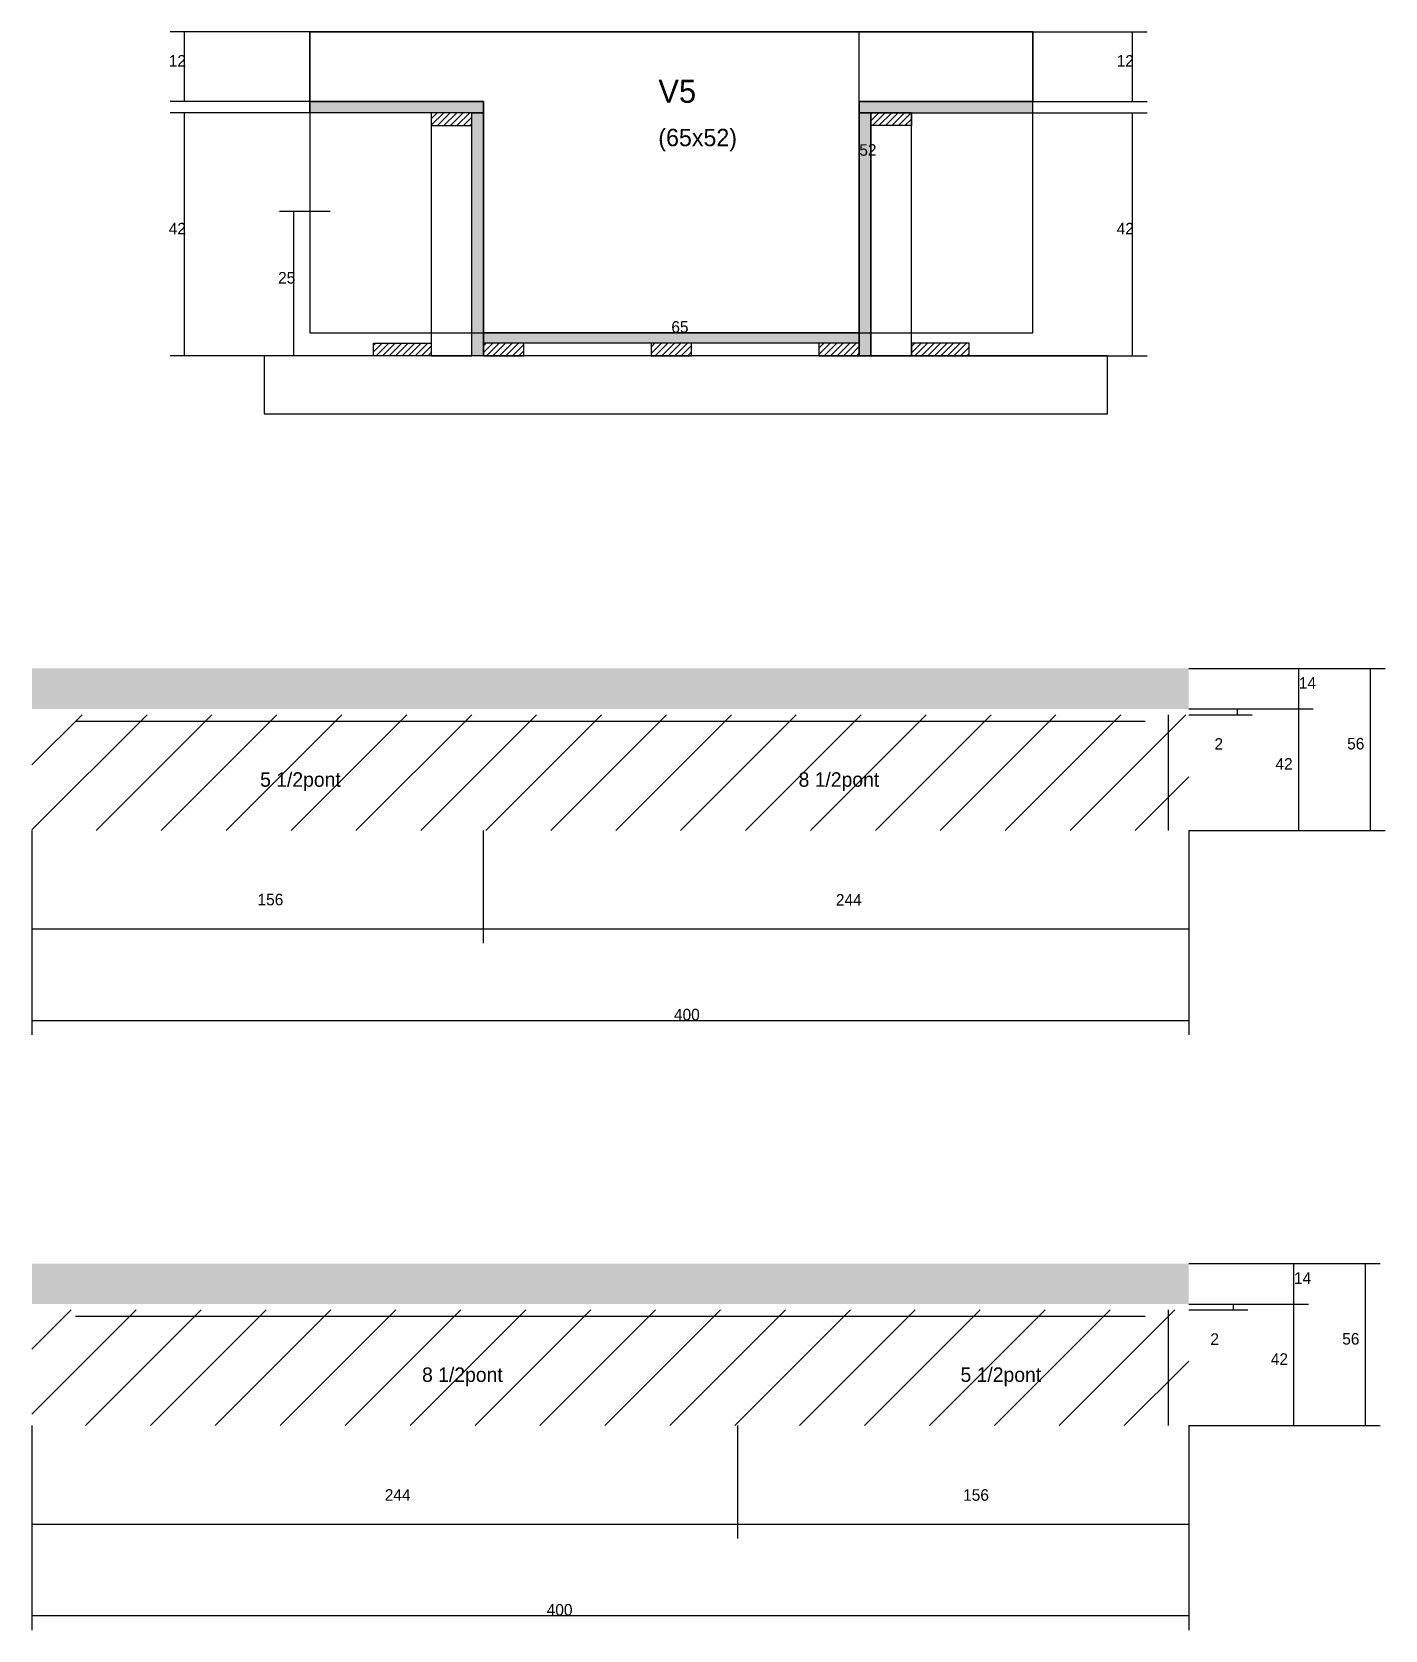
# Model space of a CAD drawing. Header units: metres. Extents: x 129457 to 129925, y 31026 to 31579.
import ezdxf

# ---------------------------------------------------------------- set-up
doc = ezdxf.new("R2010")
doc.units = ezdxf.units.M
for name, color, linetype in [('CONCRETO', 251, 'Continuous'), ('COTA', 4, 'Continuous'), ('Cota Seção (2x)', 4, 'Continuous'), ('Hachura', 253, 'Continuous'), ('Madeira', 126, 'Continuous'), ('NOMENCLATURA', 7, 'Continuous'), ('Painéis', 200, 'Continuous'), ('SARR_2.2x7', 40, 'Continuous'), ('Texto Seção', 7, 'Continuous')]:
    doc.layers.add(name, color=color, linetype=linetype)

msp = doc.modelspace()

# ---------------------------------------------------------------- hatches: boundary and pattern name
at = {"layer": 'COTA'}
h = msp.add_hatch(dxfattribs=at)
h.set_pattern_fill('AR-CONC', scale=0.03)
h.paths.add_polyline_path([(129857.3, 31344.9), (129857.3, 31358.9), (129457.3, 31358.9), (129457.3, 31344.9)])
h = msp.add_hatch(dxfattribs=at)
h.set_pattern_fill('AR-CONC', scale=0.03)
h.paths.add_polyline_path([(129857.3, 31139.1), (129857.3, 31153.1), (129457.3, 31153.1), (129457.3, 31139.1)])
at = {"layer": 'Hachura'}
h = msp.add_hatch(color=8, dxfattribs=at)
h.dxf.hatch_style = 1
h.paths.add_polyline_path([(129553.4, 31551), (129553.4, 31555), (129553.4, 31555), (129613.4, 31555), (129613.4, 31555), (129613.4, 31551), (129613.4, 31551), (129553.4, 31551)])
h = msp.add_hatch(color=8, dxfattribs=at)
h.dxf.hatch_style = 1
h.paths.add_polyline_path([(129803.4, 31551), (129803.4, 31555), (129803.4, 31555), (129743.4, 31555), (129743.4, 31555), (129743.4, 31551), (129743.4, 31551), (129803.4, 31551)])
h = msp.add_hatch(dxfattribs=at)
h.set_pattern_fill('ANSI31', scale=0.5)
h.paths.add_polyline_path([(129595.4, 31551), (129595.4, 31546.6), (129595.4, 31546.6), (129609.4, 31546.6), (129609.4, 31546.6), (129609.4, 31551), (129609.4, 31551), (129595.4, 31551)])
h = msp.add_hatch(color=8, dxfattribs=at)
h.dxf.hatch_style = 1
h.paths.add_polyline_path([(129609.4, 31551), (129613.4, 31551), (129613.4, 31551), (129613.4, 31467), (129613.4, 31467), (129609.4, 31467), (129609.4, 31467), (129609.4, 31551)])
h = msp.add_hatch(color=8, dxfattribs=at)
h.dxf.hatch_style = 1
h.paths.add_polyline_path([(129747.4, 31551), (129743.4, 31551), (129743.4, 31551), (129743.4, 31467), (129743.4, 31467), (129747.4, 31467), (129747.4, 31467), (129747.4, 31551)])
h = msp.add_hatch(dxfattribs=at)
h.set_pattern_fill('ANSI31', scale=0.5)
h.paths.add_polyline_path([(129761.4, 31551), (129761.4, 31546.6), (129761.4, 31546.6), (129747.4, 31546.6), (129747.4, 31546.6), (129747.4, 31551), (129747.4, 31551), (129761.4, 31551)])
h = msp.add_hatch(dxfattribs=at)
h.set_pattern_fill('ANSI31', scale=0.5)
h.paths.add_polyline_path([(129575.4, 31467), (129575.4, 31471.4), (129575.4, 31471.4), (129595.4, 31471.4), (129595.4, 31471.4), (129595.4, 31467), (129595.4, 31467), (129575.4, 31467)])
h = msp.add_hatch(color=8, dxfattribs=at)
h.dxf.hatch_style = 1
h.paths.add_polyline_path([(129613.4, 31471.4), (129613.4, 31475), (129613.4, 31475), (129743.4, 31475), (129743.4, 31475), (129743.4, 31471.4), (129743.4, 31471.4), (129613.4, 31471.4)])
h = msp.add_hatch(dxfattribs=at)
h.set_pattern_fill('ANSI31', scale=0.5)
h.paths.add_polyline_path([(129613.4, 31471.4), (129613.4, 31467), (129613.4, 31467), (129627.4, 31467), (129627.4, 31467), (129627.4, 31471.4), (129627.4, 31471.4), (129613.4, 31471.4)])
h = msp.add_hatch(dxfattribs=at)
h.set_pattern_fill('ANSI31', scale=0.5)
h.paths.add_polyline_path([(129671.4, 31471.4), (129671.4, 31467), (129671.4, 31467), (129685.4, 31467), (129685.4, 31467), (129685.4, 31471.4), (129685.4, 31471.4), (129671.4, 31471.4)])
h = msp.add_hatch(dxfattribs=at)
h.set_pattern_fill('ANSI31', scale=0.5)
h.paths.add_polyline_path([(129729.4, 31471.4), (129729.4, 31467), (129729.4, 31467), (129743.4, 31467), (129743.4, 31467), (129743.4, 31471.4), (129743.4, 31471.4), (129729.4, 31471.4)])
h = msp.add_hatch(dxfattribs=at)
h.set_pattern_fill('ANSI31', scale=0.5)
h.paths.add_polyline_path([(129781.4, 31467), (129781.4, 31471.4), (129781.4, 31471.4), (129761.4, 31471.4), (129761.4, 31471.4), (129761.4, 31467), (129761.4, 31467), (129781.4, 31467)])
h = msp.add_hatch(dxfattribs=at)
h.set_pattern_fill('ANSI31', scale=5)
h.paths.add_polyline_path([(129613.3, 31302.9), (129613.3, 31342.9), (129457.3, 31342.9), (129457.3, 31302.9)])
h = msp.add_hatch(dxfattribs=at)
h.set_pattern_fill('ANSI31', scale=5)
h.paths.add_polyline_path([(129613.3, 31302.9), (129857.3, 31302.9), (129857.3, 31342.9), (129613.3, 31342.9)])
h = msp.add_hatch(dxfattribs=at)
h.set_pattern_fill('ANSI31', scale=5)
h.paths.add_polyline_path([(129701.3, 31137.1), (129457.3, 31137.1), (129457.3, 31097.1), (129701.3, 31097.1)])
h = msp.add_hatch(dxfattribs=at)
h.set_pattern_fill('ANSI31', scale=5)
h.paths.add_polyline_path([(129701.3, 31097.1), (129857.3, 31097.1), (129857.3, 31137.1), (129701.3, 31137.1)])

# ---------------------------------------------------------------- linework, layer by layer
at = {"layer": 'CONCRETO'}
for points in [[(129743.4, 31555), (129743.4, 31545), (129743.4, 31475), (129613.4, 31475), (129613.4, 31555), (129553.4, 31555), (129553.4, 31579), (129743.4, 31579), (129803.4, 31579), (129803.4, 31555)], [(129553.4, 31475), (129803.4, 31475), (129803.4, 31579), (129553.4, 31579)]]:
    msp.add_lwpolyline(points, close=True, dxfattribs=at)
at = {"layer": 'COTA'}
for p, q in [((129553.4, 31579), (129505.1, 31579)), ((129510.1, 31555), (129510.1, 31579)), ((129803.4, 31579), (129842.9, 31579)), ((129837.9, 31555), (129837.9, 31579)), ((129553.4, 31555), (129505.1, 31555)), ((129803.4, 31555), (129842.9, 31555)), ((129553.4, 31551), (129505.1, 31551)), ((129510.1, 31467), (129510.1, 31551)), ((129761.4, 31551), (129842.9, 31551)), ((129837.9, 31467), (129837.9, 31551)), ((129560.4, 31516.9), (129542.9, 31516.9)), ((129547.9, 31467), (129547.9, 31516.9)), ((129575.4, 31467), (129505.1, 31467)), ((129560.4, 31467), (129542.9, 31467)), ((129781.4, 31467), (129842.9, 31467)), ((129857.3, 31358.9), (129900.4, 31358.9)), ((129857.3, 31358.9), (129925.2, 31358.9)), ((129895.4, 31344.9), (129895.4, 31358.9)), ((129920.2, 31302.9), (129920.2, 31358.9)), ((129857.3, 31344.9), (129900.4, 31344.9)), ((129857.3, 31344.9), (129900.4, 31344.9)), ((129857.3, 31344.9), (129879.2, 31344.9)), ((129874.2, 31342.9), (129874.2, 31344.9)), ((129895.4, 31302.9), (129895.4, 31344.9)), ((129857.3, 31342.9), (129879.2, 31342.9)), ((129457.3, 31302.9), (129457.3, 31232.2)), ((129457.3, 31302.9), (129457.3, 31263.9)), ((129613.3, 31302.9), (129613.3, 31263.9)), ((129613.3, 31302.9), (129613.3, 31263.9)), ((129857.3, 31302.9), (129857.3, 31263.9)), ((129857.3, 31302.9), (129857.3, 31232.2)), ((129857.3, 31302.9), (129900.4, 31302.9)), ((129857.3, 31302.9), (129925.2, 31302.9)), ((129457.3, 31268.9), (129613.3, 31268.9)), ((129613.3, 31268.9), (129857.3, 31268.9)), ((129457.3, 31237.2), (129857.3, 31237.2)), ((129857.3, 31153.1), (129898.7, 31153.1)), ((129857.3, 31153.1), (129923.5, 31153.1)), ((129893.7, 31139.1), (129893.7, 31153.1)), ((129918.5, 31097.1), (129918.5, 31153.1)), ((129857.3, 31139.1), (129898.7, 31139.1)), ((129857.3, 31139.1), (129898.7, 31139.1)), ((129857.3, 31139.1), (129877.8, 31139.1)), ((129872.8, 31137.1), (129872.8, 31139.1)), ((129893.7, 31097.1), (129893.7, 31139.1)), ((129857.3, 31137.1), (129877.8, 31137.1)), ((129457.3, 31097.1), (129457.3, 31058)), ((129457.3, 31097.1), (129457.3, 31026.4)), ((129701.3, 31097.1), (129701.3, 31058)), ((129701.3, 31097.1), (129701.3, 31058)), ((129857.3, 31097.1), (129857.3, 31026.4)), ((129857.3, 31097.1), (129857.3, 31058)), ((129857.3, 31097.1), (129898.7, 31097.1)), ((129857.3, 31097.1), (129923.5, 31097.1)), ((129457.3, 31063), (129701.3, 31063)), ((129701.3, 31063), (129857.3, 31063)), ((129457.3, 31031.4), (129857.3, 31031.4))]:
    msp.add_line(p, q, dxfattribs=at)
at = {"layer": 'Cota Seção (2x)'}
for p, q in [((129613.4, 31579), (129748.4, 31579)), ((129743.4, 31475), (129743.4, 31579)), ((129613.4, 31475), (129613.4, 31480)), ((129743.4, 31475), (129743.4, 31480)), ((129613.4, 31475), (129748.4, 31475)), ((129613.4, 31475), (129743.4, 31475))]:
    msp.add_line(p, q, dxfattribs=at)
at = {"layer": 'Madeira'}
for points in [[(129595.4, 31551), (129595.4, 31546.6), (129609.4, 31546.6), (129609.4, 31551)], [(129595.4, 31467), (129609.4, 31467), (129609.4, 31551), (129595.4, 31551)], [(129761.4, 31551), (129761.4, 31546.6), (129747.4, 31546.6), (129747.4, 31551)], [(129761.4, 31551), (129747.4, 31551), (129747.4, 31467), (129761.4, 31467)], [(129575.4, 31467), (129575.4, 31471.4), (129595.4, 31471.4), (129595.4, 31467)], [(129613.4, 31471.4), (129613.4, 31467), (129627.4, 31467), (129627.4, 31471.4)], [(129671.4, 31471.4), (129671.4, 31467), (129685.4, 31467), (129685.4, 31471.4)], [(129729.4, 31471.4), (129729.4, 31467), (129743.4, 31467), (129743.4, 31471.4)], [(129781.4, 31467), (129781.4, 31471.4), (129761.4, 31471.4), (129761.4, 31467)], [(129537.6, 31447), (129829.2, 31447), (129829.2, 31467), (129537.6, 31467)]]:
    msp.add_lwpolyline(points, close=True, dxfattribs=at)
at = {"layer": 'Painéis'}
for p, q in [((129553.4, 31555), (129613.4, 31555)), ((129553.4, 31551), (129553.4, 31555)), ((129613.4, 31551), (129613.4, 31555)), ((129743.4, 31555), (129803.4, 31555)), ((129743.4, 31551), (129743.4, 31555)), ((129803.4, 31551), (129803.4, 31555)), ((129613.4, 31467), (129613.4, 31551)), ((129743.4, 31467), (129743.4, 31551)), ((129613.4, 31475), (129743.4, 31475)), ((129613.4, 31471.4), (129613.4, 31475)), ((129743.4, 31471.4), (129743.4, 31475))]:
    msp.add_line(p, q, dxfattribs=at)
for points in [[(129553.4, 31551), (129553.4, 31555), (129613.4, 31555), (129613.4, 31551)], [(129803.4, 31551), (129803.4, 31555), (129743.4, 31555), (129743.4, 31551)], [(129609.4, 31551), (129613.4, 31551), (129613.4, 31467), (129609.4, 31467)], [(129747.4, 31551), (129743.4, 31551), (129743.4, 31467), (129747.4, 31467)], [(129613.4, 31471.4), (129613.4, 31475), (129743.4, 31475), (129743.4, 31471.4)]]:
    msp.add_lwpolyline(points, close=True, dxfattribs=at)
at = {"layer": 'SARR_2.2x7'}
for p, q in [((129472.3, 31340.7), (129613.3, 31340.7)), ((129613.3, 31340.7), (129842.3, 31340.7)), ((129850.3, 31302.9), (129850.3, 31342.9)), ((129472.3, 31134.9), (129701.3, 31134.9)), ((129701.3, 31134.9), (129842.3, 31134.9)), ((129850.3, 31097.1), (129850.3, 31137.1))]:
    msp.add_line(p, q, dxfattribs=at)

# ---------------------------------------------------------------- texts
at = {"layer": 'COTA'}
for s, p in [('12', (129504.6, 31567)), ('12', (129832.4, 31567)), ('42', (129504.6, 31509)), ('42', (129832.4, 31509)), ('25', (129542.4, 31492)), ('14', (129895.4, 31351.9)), ('2', (129866.2, 31330.8)), ('56', (129912.1, 31330.9)), ('42', (129887.3, 31323.9)), ('156', (129535.3, 31277)), ('244', (129735.3, 31276.9)), ('400', (129679.3, 31237.2)), ('14', (129893.7, 31146.1)), ('2', (129864.8, 31125)), ('56', (129910.4, 31125.1)), ('42', (129885.7, 31118.1)), ('244', (129579.3, 31071.1)), ('156', (129779.3, 31071.1)), ('400', (129635.3, 31031.4))]:
    msp.add_text(s, height=4, dxfattribs=at).set_placement(p)
at = {"layer": 'Cota Seção (2x)'}
for s, p in [('52', (129743.4, 31536.2)), ('65', (129678.4, 31475))]:
    msp.add_text(s, height=4, dxfattribs=at).set_placement(p)
at = {"layer": 'NOMENCLATURA'}
for s, p in [('5 1/2pont', (129536.2, 31318)), ('8 1/2pont', (129722.4, 31318)), ('8 1/2pont', (129592.2, 31112.2)), ('5 1/2pont', (129778.4, 31112.2))]:
    msp.add_text(s, height=5, dxfattribs=at).set_placement(p)
at = {"layer": 'Texto Seção'}
for s, height, p in [('V5', 8, (129673.9, 31554.5)), ('(65x52)', 6, (129673.9, 31539.5))]:
    msp.add_text(s, height=height, dxfattribs=at).set_placement(p)

doc.saveas('drawing.dxf')
